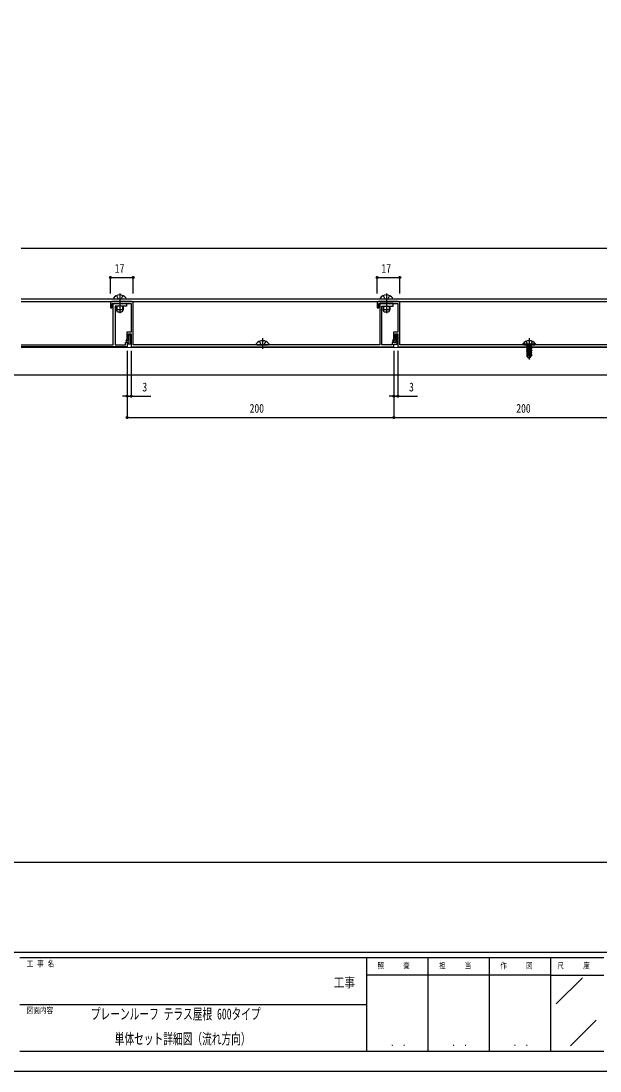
# Model space of a CAD drawing. Units: millimetres, scale not verified. Extents: x -841 to 841, y -594 to 594.
# Drawn here: x 0 to 434, y -594 to 194 of the extents above; entities that cross this region are included whole.
import ezdxf
from ezdxf.enums import TextEntityAlignment as Align

# ---------------------------------------------------------------- set-up
doc = ezdxf.new("R2010")
doc.units = ezdxf.units.MM
doc.header["$LTSCALE"] = 3
for name, color, linetype in [('0-1_USER1', 3, 'Continuous'), ('0-2_YKK_11', 7, 'Continuous'), ('0-3_YKK_12', 2, 'Continuous'), ('0-4_YKK_13', 4, 'Continuous'), ('0-5_YKK_D', 6, 'Continuous'), ('0-6_YKK_ZWAK', 7, 'Continuous')]:
    doc.layers.add(name, color=color, linetype=linetype)
doc.styles.add('ＭＳ ゴシック', font='')
doc.styles.get('ＭＳ ゴシック').set_extended_font_data('MS Gothic')

msp = doc.modelspace()

# ---------------------------------------------------------------- linework, layer by layer
at = {"layer": '0-2_YKK_11'}
for p, q in [((67.073, -17.846), (67.073, -21.246)), ((83.073, -16.846), (68.073, -16.846)), ((267.073, -17.846), (267.073, -21.246)), ((283.073, -16.846), (268.073, -16.846)), ((79.273, -50.846), (0.094, -50.846))]:
    msp.add_line(p, q, dxfattribs=at)
for points in [[(0.094, -49.246), (68.973, -49.246), (68.973, -18.346), (73.515, -18.346), (73.698, -18.466), (74.248, -18.466), (74.432, -18.346), (78.973, -18.346), (78.973, -20.346), (70.473, -20.346), (70.473, -49.246), (78.373, -49.246), (78.373, -47.646), (80.973, -47.646), (80.973, -42.446)], [(68.273, -21.246), (68.273, -18.346), (82.573, -18.346), (82.573, -39.846), (79.373, -39.846), (79.373, -45.197), (78.749, -45.822)], [(280.973, -42.446), (280.973, -47.646), (278.373, -47.646), (278.373, -49.246), (270.473, -49.246), (270.473, -20.346), (278.973, -20.346), (278.973, -18.346), (274.432, -18.346), (274.248, -18.466), (273.698, -18.466), (273.515, -18.346), (268.973, -18.346), (268.973, -49.246), (84.073, -49.246), (84.073, -17.846)], [(268.273, -21.246), (268.273, -18.346), (282.573, -18.346), (282.573, -39.846), (279.373, -39.846), (279.373, -45.197), (278.749, -45.822)], [(480.973, -42.446), (480.973, -47.646), (478.373, -47.646), (478.373, -49.246), (470.473, -49.246), (470.473, -20.346), (478.973, -20.346), (478.973, -18.346), (474.432, -18.346), (474.248, -18.466), (473.698, -18.466), (473.515, -18.346), (468.973, -18.346), (468.973, -49.246), (284.073, -49.246), (284.073, -17.846)], [(82.173, -42.446), (82.173, -48.846), (79.573, -48.846), (79.573, -50.546), (79.273, -50.846)], [(79.598, -46.67), (80.573, -45.694), (80.573, -41.046), (82.573, -41.046), (82.573, -50.846)], [(82.573, -50.846), (279.573, -50.846), (279.573, -48.846), (282.173, -48.846), (282.173, -42.446)], [(279.598, -46.67), (280.573, -45.694), (280.573, -41.046), (282.573, -41.046), (282.573, -50.846)], [(282.573, -50.846), (479.573, -50.846), (479.573, -48.846), (482.173, -48.846), (482.173, -42.446)]]:
    msp.add_lwpolyline(points, dxfattribs=at)
for centre, radius, start, end in [((68.073, -17.846), 1, 90, 180), ((67.673, -21.246), 0.6, 180, 0), ((83.073, -17.846), 1, 0, 90), ((268.073, -17.846), 1, 90, 180), ((267.673, -21.246), 0.6, 180, 0), ((283.073, -17.846), 1, 0, 90), ((79.173, -46.246), 0.6, 135, 315), ((81.573, -42.446), 0.6, 0, 180), ((279.173, -46.246), 0.6, 135, 315), ((281.573, -42.446), 0.6, 0, 180)]:
    msp.add_arc(centre, radius, start, end, dxfattribs=at)
at = {"layer": '0-3_YKK_12'}
for p, q in [((0.094, 23.154), (585.073, 23.154)), ((0.094, -14.846), (505.573, -14.846)), ((0.094, -16.846), (504.073, -16.846)), ((0.094, -51.318), (667.073, -50.846)), ((-715.427, -71.846), (677.573, -71.846)), ((696.723, -437.67), (-688.395, -437.67))]:
    msp.add_line(p, q, dxfattribs=at)
at = {"layer": '0-4_YKK_13'}
for p, q in [((69.223, -14.246), (69.223, -14.346)), ((69.723, -14.846), (78.223, -14.846)), ((71.623, -12.334), (72.828, -14.751)), ((73.973, -15.36), (72.828, -14.751)), ((73.973, -10.846), (73.973, -25.545)), ((73.973, -15.36), (75.118, -14.751)), ((76.323, -12.334), (75.118, -14.751)), ((78.723, -14.246), (78.723, -14.346)), ((269.223, -14.246), (269.223, -14.346)), ((269.723, -14.846), (278.223, -14.846)), ((271.623, -12.334), (272.828, -14.751)), ((273.973, -15.36), (272.828, -14.751)), ((273.973, -10.846), (273.973, -25.545)), ((273.973, -15.36), (275.118, -14.751)), ((276.323, -12.334), (275.118, -14.751)), ((278.723, -14.246), (278.723, -14.346)), ((71.473, -20.346), (71.473, -23.146)), ((76.473, -23.146), (71.473, -23.146)), ((72.273, -24.846), (71.473, -23.146)), ((71.906, -20.346), (71.906, -24.066)), ((76.473, -23.146), (75.673, -24.846)), ((76.04, -20.346), (76.04, -24.066)), ((76.473, -20.346), (76.473, -23.146)), ((271.473, -20.346), (271.473, -23.146)), ((276.473, -23.146), (271.473, -23.146)), ((272.273, -24.846), (271.473, -23.146)), ((271.906, -20.346), (271.906, -24.066)), ((276.473, -23.146), (275.673, -24.846)), ((276.04, -20.346), (276.04, -24.066)), ((276.473, -20.346), (276.473, -23.146)), ((75.673, -24.846), (72.273, -24.846)), ((275.673, -24.846), (272.273, -24.846)), ((178.723, -46.734), (179.928, -49.151)), ((181.073, -44.246), (181.073, -52.246)), ((181.073, -45.246), (181.073, -50.846)), ((183.423, -46.734), (182.218, -49.151)), ((378.723, -46.734), (379.928, -49.151)), ((381.073, -44.246), (381.073, -52.246)), ((381.073, -45.046), (381.073, -60.346)), ((381.073, -45.246), (381.073, -50.846)), ((383.423, -46.734), (382.218, -49.151)), ((176.323, -48.646), (176.323, -48.746)), ((176.823, -49.246), (185.323, -49.246)), ((180.107, -49.246), (179.928, -49.151)), ((182.04, -49.246), (182.218, -49.151)), ((185.823, -48.646), (185.823, -48.746)), ((376.323, -48.646), (376.323, -48.746)), ((376.823, -49.246), (385.323, -49.246)), ((377.073, -48.746), (377.215, -47.943)), ((385.073, -48.746), (377.073, -48.746)), ((377.073, -48.746), (377.161, -49.246)), ((384.985, -49.246), (377.161, -49.246)), ((378.973, -49.896), (382.573, -49.296)), ((382.573, -49.396), (378.973, -49.996)), ((378.973, -49.896), (379.523, -49.578)), ((378.973, -49.896), (378.973, -49.996)), ((378.973, -49.896), (378.973, -49.996)), ((378.973, -49.996), (379.523, -50.313)), ((378.973, -51.296), (383.173, -50.596)), ((383.173, -50.696), (378.973, -51.396)), ((378.973, -51.296), (379.523, -50.978)), ((378.973, -51.296), (378.973, -51.396)), ((378.973, -51.396), (379.523, -51.713)), ((378.973, -52.696), (383.173, -51.996)), ((383.173, -52.096), (378.973, -52.796)), ((378.973, -52.696), (379.523, -52.378)), ((378.973, -52.696), (378.973, -52.796)), ((378.973, -52.796), (379.523, -53.113)), ((378.973, -54.096), (383.173, -53.396)), ((383.173, -53.496), (378.973, -54.196)), ((378.973, -54.096), (379.523, -53.778)), ((378.973, -54.096), (378.973, -54.196)), ((378.973, -54.196), (379.523, -54.513)), ((378.973, -55.496), (381.877, -55.012)), ((381.848, -55.117), (378.973, -55.596)), ((382.573, -49.296), (379.523, -49.578)), ((379.523, -50.313), (382.573, -49.396)), ((379.523, -49.446), (379.523, -49.578)), ((382.623, -50.278), (379.523, -50.978)), ((379.523, -50.313), (379.523, -50.978)), ((382.623, -51.013), (379.523, -51.713)), ((382.623, -51.678), (379.523, -52.378)), ((379.523, -51.713), (379.523, -52.378)), ((382.623, -53.078), (379.523, -53.778)), ((379.523, -53.113), (379.523, -53.778)), ((379.523, -54.513), (379.523, -55.178)), ((381.987, -54.622), (379.523, -55.178)), ((380.107, -49.246), (379.928, -49.151)), ((381.984, -54.632), (381.073, -57.875)), ((382.425, -54.547), (381.223, -58.822)), ((382.04, -49.246), (382.218, -49.151)), ((382.623, -54.478), (382.408, -54.527)), ((382.473, -54.694), (382.473, -57.572)), ((382.473, -54.913), (383.173, -54.796)), ((383.173, -54.896), (382.473, -55.013)), ((382.573, -49.296), (382.573, -49.396)), ((382.623, -49.446), (382.623, -50.278)), ((383.173, -50.596), (382.623, -50.278)), ((383.173, -50.696), (382.623, -51.013)), ((382.623, -51.013), (382.623, -51.678)), ((383.173, -51.996), (382.623, -51.678)), ((382.623, -52.413), (382.623, -53.078)), ((383.173, -53.396), (382.623, -53.078)), ((382.623, -53.813), (382.623, -54.478)), ((383.173, -54.796), (382.623, -54.478)), ((383.173, -50.596), (383.173, -50.696)), ((383.173, -51.996), (383.173, -52.096)), ((383.173, -53.396), (383.173, -53.496)), ((383.173, -54.796), (383.173, -54.896)), ((385.073, -48.746), (384.932, -47.943)), ((385.073, -48.746), (384.985, -49.246)), ((385.823, -48.646), (385.823, -48.746)), ((378.973, -55.496), (379.523, -55.178)), ((378.973, -55.496), (378.973, -55.596)), ((378.973, -55.596), (379.523, -55.913)), ((379.373, -55.827), (379.373, -57.696)), ((381.529, -56.246), (379.373, -56.246)), ((380.245, -56.964), (379.373, -57.696)), ((380.923, -59.246), (379.373, -57.696)), ((381.766, -55.407), (379.523, -55.913)), ((381.073, -57.875), (380.923, -59.246)), ((380.923, -59.246), (381.223, -59.246)), ((381.565, -56.117), (380.996, -56.246)), ((381.073, -57.875), (381.073, -59.246)), ((382.473, -57.572), (381.223, -58.822)), ((381.223, -59.246), (382.773, -57.696)), ((381.223, -58.822), (381.223, -59.246)), ((382.773, -56.246), (382.473, -56.246)), ((382.773, -57.696), (382.473, -57.572)), ((382.623, -55.213), (382.623, -55.878)), ((383.073, -56.138), (382.773, -56.246)), ((382.773, -56.246), (382.773, -57.696))]:
    msp.add_line(p, q, dxfattribs=at)
for points in [[(378.773, -46.766), (379.928, -49.083), (381.073, -49.692)], [(383.373, -46.766), (382.218, -49.083), (381.073, -49.692)], [(383.173, -52.096), (382.623, -52.413), (379.523, -53.113)], [(383.173, -53.496), (382.623, -53.813), (379.523, -54.513)], [(383.173, -54.896), (382.623, -55.213), (382.473, -55.247)], [(381.073, -57.875), (380.245, -56.964), (380.173, -56.246)], [(383.073, -56.138), (382.623, -55.878), (382.473, -55.912)]]:
    msp.add_lwpolyline(points, dxfattribs=at)
for centre, radius, start, end in [((73.973, -17.746), 5.9, 36.38156, 143.61844), ((69.723, -14.346), 0.5, 180, 270), ((78.223, -14.346), 0.5, 270, 0), ((273.973, -17.746), 5.9, 36.38156, 143.61844), ((269.723, -14.346), 0.5, 180, 270), ((278.223, -14.346), 0.5, 270, 0), ((181.073, -52.146), 5.9, 36.38156, 143.61844), ((381.073, -52.146), 5.9, 36.38156, 143.61844), ((381.073, -52.846), 6.5, 57.94412, 122.05588), ((176.823, -48.746), 0.5, 180, 270), ((185.323, -48.746), 0.5, 270, 0), ((376.823, -48.746), 0.5, 180, 270), ((378.101, -48.1), 0.9, 122.05588, 170), ((379.323, -49.446), 0.2, 0, 90), ((382.225, -54.694), 0.248, 0, 165.52934), ((382.823, -49.446), 0.2, 90, 180), ((384.045, -48.1), 0.9, 10, 57.94412), ((385.323, -48.746), 0.5, 270, 0)]:
    msp.add_arc(centre, radius, start, end, dxfattribs=at)
at = {"layer": '0-5_YKK_D'}
for p, q in [((67.073, -10.846), (67.073, 2.154)), ((67.073, 1.154), (84.073, 1.154)), ((84.073, -10.846), (84.073, 2.154)), ((267.073, -10.846), (267.073, 2.154)), ((267.073, 1.154), (284.073, 1.154)), ((284.073, -10.846), (284.073, 2.154)), ((79.573, -53.846), (79.573, -104.846)), ((79.573, -53.846), (79.573, -88.846)), ((82.573, -53.846), (82.573, -88.846)), ((279.573, -53.846), (279.573, -104.846)), ((279.573, -53.846), (279.573, -104.846)), ((279.573, -53.846), (279.573, -88.846)), ((282.573, -53.846), (282.573, -88.846)), ((79.573, -87.846), (76.173, -87.846)), ((79.573, -87.846), (82.573, -87.846)), ((82.573, -87.846), (97.373, -87.846)), ((279.573, -87.846), (276.173, -87.846)), ((279.573, -87.846), (282.573, -87.846)), ((282.573, -87.846), (297.373, -87.846)), ((79.573, -103.846), (279.573, -103.846)), ((279.573, -103.846), (479.573, -103.846))]:
    msp.add_line(p, q, dxfattribs=at)
for centre in [(67.073, 1.154), (84.073, 1.154), (267.073, 1.154), (284.073, 1.154), (79.573, -87.846), (82.573, -87.846), (279.573, -87.846), (282.573, -87.846), (79.573, -103.846), (279.573, -103.846), (279.573, -103.846)]:
    msp.add_circle(centre, 0.85, dxfattribs=at)
at = {"layer": '0-6_YKK_ZWAK'}
for p, q in [((779.004, -505), (-780.996, -505)), ((259.004, -509), (-0.996, -509)), ((305.004, -509), (305.004, -579)), ((351.004, -509), (351.004, -579)), ((397.004, -509), (397.004, -579)), ((437.004, -509), (397.004, -509)), ((397.004, -522), (259.004, -522)), ((397.004, -522), (437.004, -522)), ((401.421, -543.658), (421.007, -524.072)), ((-0.996, -544), (259.004, -544)), ((412.134, -575.198), (431.378, -555.954)), ((-0.996, -579), (259.004, -579)), ((259.004, -579), (397.004, -579)), ((397.004, -579), (437.004, -579))]:
    msp.add_line(p, q, dxfattribs=at)
msp.add_lwpolyline([(-841, -594), (841, -594), (841, 594), (-841, 594)], close=True, dxfattribs=at)
msp.add_lwpolyline([(397.004, -509), (259.004, -509), (259.004, -579)], dxfattribs=at)

# ---------------------------------------------------------------- texts
at = {"layer": '0-1_USER1', "style": 'ＭＳ ゴシック', "width": 0.65}
for s, p in [('プレーンルーフ テラス屋根 600タイプ', (52.329, -557.767)), ('単体セット詳細図（流れ方向）', (70.204, -576.433))]:
    msp.add_text(s, height=8.211, dxfattribs=at).set_placement(p, align=Align.BOTTOM_LEFT)
at = {"layer": '0-5_YKK_D', "style": 'ＭＳ ゴシック', "width": 0.8}
for s, p in [('17', (70.293, 2.754)), ('17', (270.293, 2.754)), ('3', (90.973, -86.246)), ('3', (290.973, -86.246)), ('200', (171.413, -102.246)), ('200', (371.413, -102.246))]:
    msp.add_text(s, height=6.598, dxfattribs=at).set_placement(p, align=Align.BOTTOM_LEFT)
at = {"layer": '0-6_YKK_ZWAK', "style": 'ＭＳ ゴシック', "width": 0.8}
for s, height, p in [('工 事 名', 4.399, (4.254, -517)), ('照     査', 4.399, (267.284, -518.5)), ('担     当', 4.399, (313.444, -518.5)), ('作     図', 4.399, (359.444, -518.5)), ('尺     度', 4.399, (402.284, -518.5)), ('工事', 7.331, (234.467, -533.493)), ('図面内容', 4.399, (4.254, -552)), ('． ．', 5.183, (277, -576.87)), ('． ．', 5.183, (323, -576.87)), ('． ．', 5.183, (369, -576.87))]:
    msp.add_text(s, height=height, dxfattribs=at).set_placement(p, align=Align.BOTTOM_LEFT)

doc.saveas('drawing.dxf')
